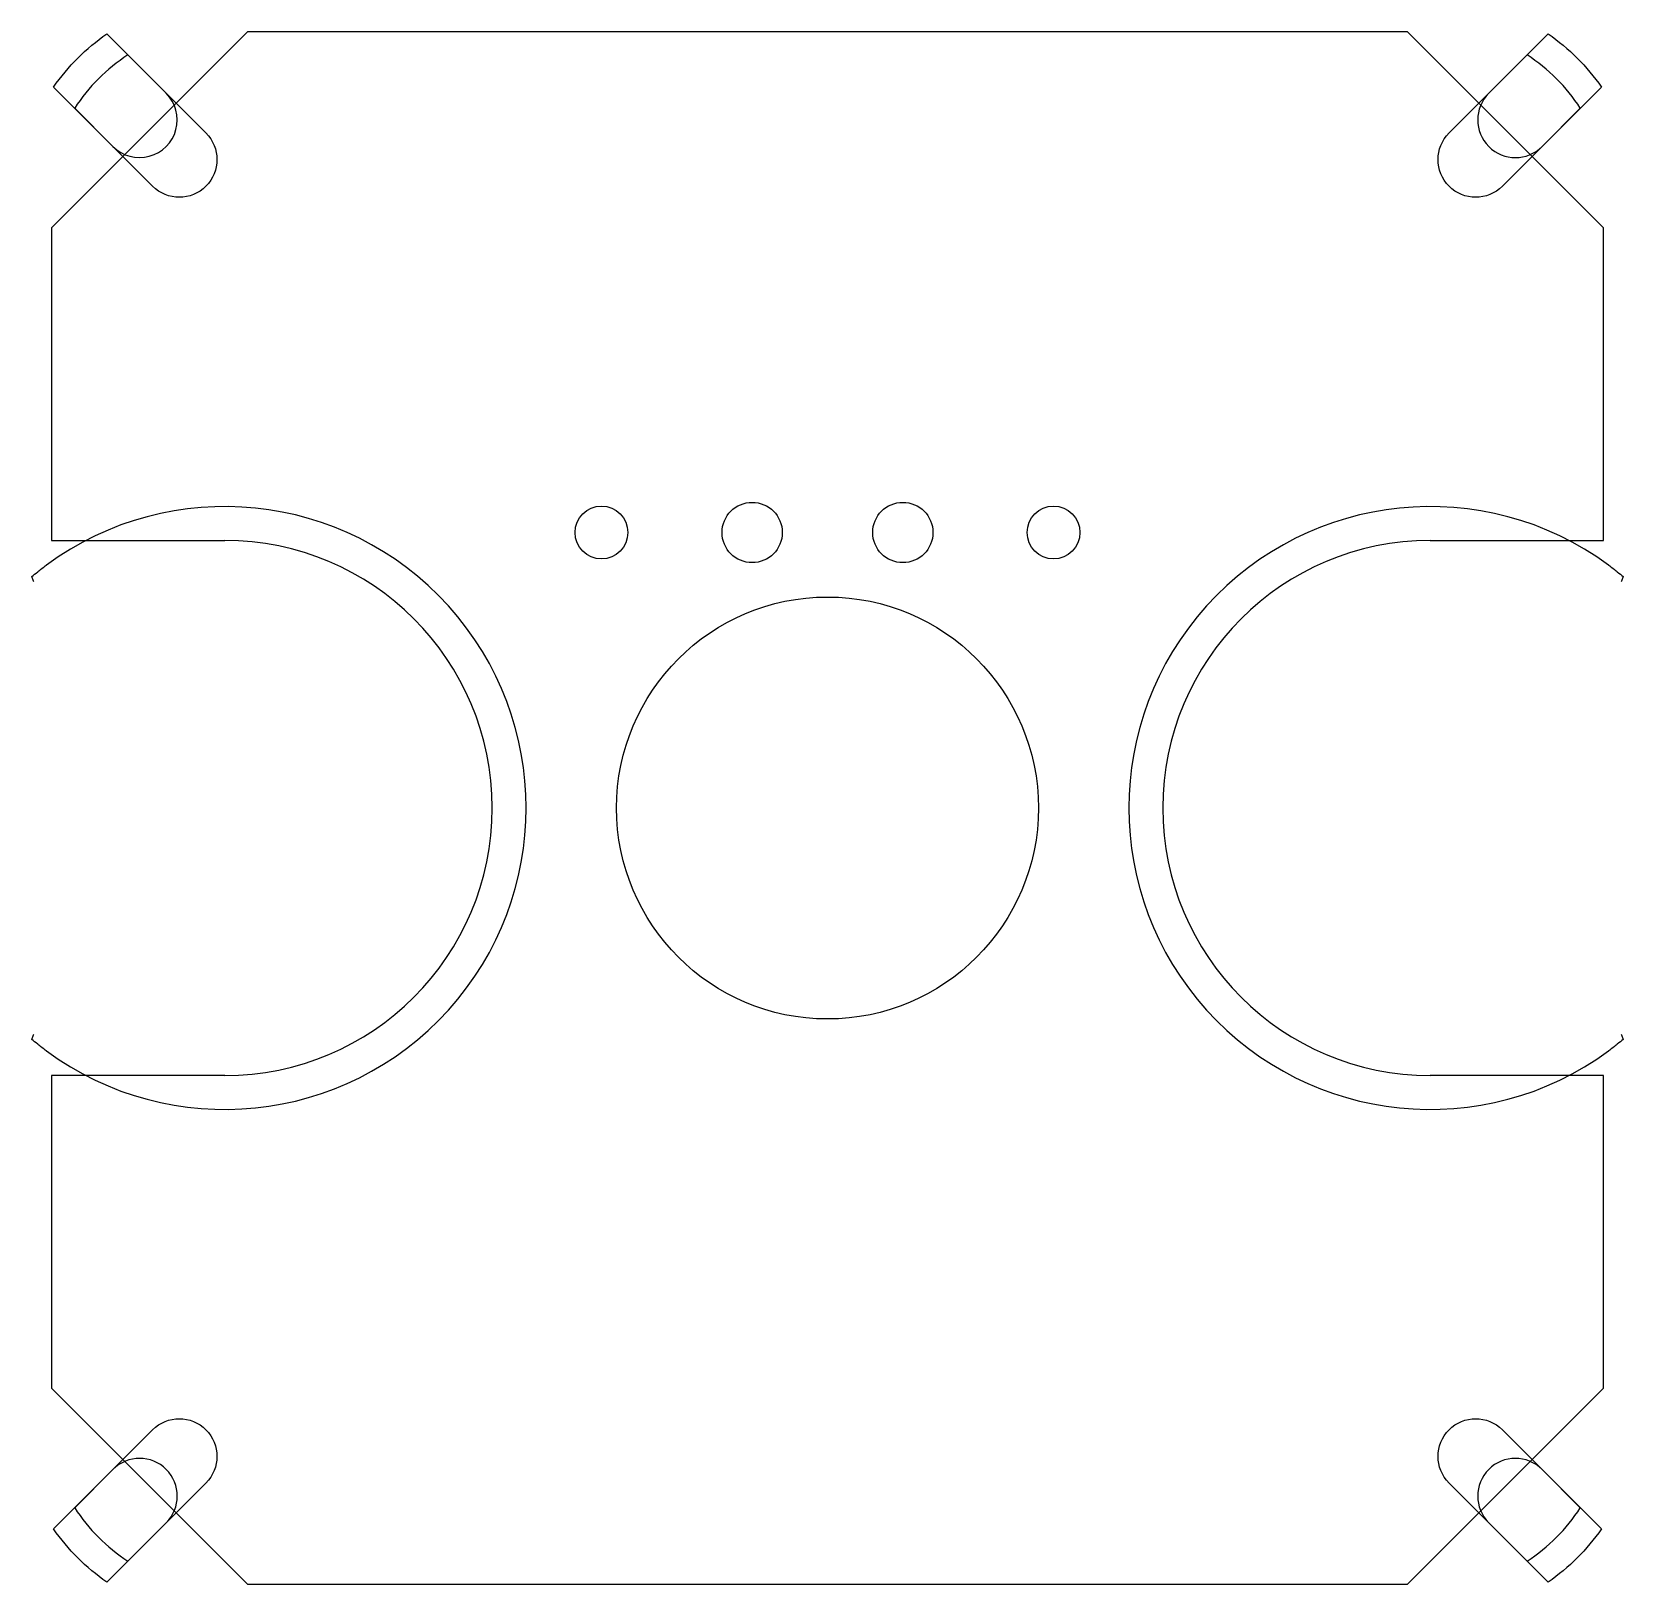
# Model space of a CAD drawing. Header units: millimetres. Extents: x -10.6 to 10.6, y -10.3 to 10.3.
import ezdxf

# ---------------------------------------------------------------- set-up
doc = ezdxf.new("R2010")
doc.units = ezdxf.units.MM
doc.layers.get('0').update_dxf_attribs({"linetype": 'CONTINUOUS'})

msp = doc.modelspace()

# ---------------------------------------------------------------- linework, layer by layer
for p, q in [((-7.7, 10.3, 0), (-10.3, 7.7, 0)), ((-7.7, 10.3), (-10.3, 7.7)), ((7.7, 10.3, 0), (-7.7, 10.3, 0)), ((7.7, 10.3), (-7.7, 10.3)), ((10.3, 7.7, 0), (7.7, 10.3, 0)), ((10.3, 7.7), (7.7, 10.3)), ((-10.3, 7.7, 0), (-10.3, 3.55, 0)), ((-10.3, 7.7), (-10.3, 3.55)), ((10.3, 3.55, 0), (10.3, 7.7, 0)), ((10.3, 3.55), (10.3, 7.7)), ((-10.3, 3.55, 0), (-8, 3.55, 0)), ((-10.3, 3.55), (-8, 3.55)), ((8, 3.55, 0), (10.3, 3.55, 0)), ((8, 3.55), (10.3, 3.55)), ((-8, -3.55, 0), (-10.3, -3.55, 0)), ((-10.3, -3.55, 0), (-10.3, -7.7, 0)), ((-8, -3.55), (-10.3, -3.55)), ((-10.3, -3.55), (-10.3, -7.7)), ((10.3, -3.55, 0), (8, -3.55, 0)), ((10.3, -3.55), (8, -3.55)), ((10.3, -7.7, 0), (10.3, -3.55, 0)), ((10.3, -7.7), (10.3, -3.55)), ((-10.3, -7.7, 0), (-7.7, -10.3, 0)), ((-10.3, -7.7), (-7.7, -10.3)), ((7.7, -10.3, 0), (10.3, -7.7, 0)), ((7.7, -10.3), (10.3, -7.7)), ((-9.993, -9.286), (-9.485, -8.778)), ((9.485, -8.778), (9.993, -9.286)), ((-8.778, -9.485), (-9.286, -9.993)), ((9.286, -9.993), (8.778, -9.485)), ((-7.7, -10.3, 0), (7.7, -10.3, 0)), ((-7.7, -10.3), (7.7, -10.3))]:
    msp.add_line(p, q)
for points in [[(-10.273, 9.566, -0.091317), (-9.566, 10.273), (-8.251, 8.958, -1), (-8.958, 8.251)], [(9.566, 10.273, -0.091317), (10.273, 9.566), (8.958, 8.251, -1), (8.251, 8.958)], [(-8.778, 9.485), (-9.286, 9.993, 0.106614), (-9.993, 9.286), (-9.485, 8.778, 1)], [(9.485, 8.778), (9.993, 9.286, 0.106614), (9.286, 9.993), (8.778, 9.485, 1)], [(-9.566, -10.273, -0.091317), (-10.273, -9.566), (-8.958, -8.251, -1), (-8.251, -8.958)], [(10.273, -9.566, -0.091317), (9.566, -10.273), (8.251, -8.958, -1), (8.958, -8.251)]]:
    msp.add_lwpolyline(points, format="xyb", close=True)
for centre, radius in [((-1, 3.656, 0), 0.4), ((-1, 3.656), 0.4), ((1, 3.656, 0), 0.4), ((1, 3.656), 0.4), ((-3, 3.656, 0), 0.35), ((-3, 3.656), 0.35), ((3, 3.656, 0), 0.35), ((3, 3.656), 0.35), ((0, 0), 2.8), ((0, 0), 2.8)]:
    msp.add_circle(centre, radius)
for centre, radius, start, end in [((-8, 0), 4, -126.2834, 126.2834), ((8, 0), 4, 53.7166, 306.2834), ((-8, 0, 0), 3.55, -90, 90), ((-8, 0), 3.55, -90, 90), ((8, 0, 0), 3.55, 90, 270), ((8, 0), 3.55, 90, 270), ((-9.131, -9.131), 0.5, -45, 135), ((9.131, -9.131), 0.5, 45, 225), ((-8, -8), 2.372, 212.8289, 237.1711), ((8, -8), 2.372, 302.8289, 327.1711)]:
    msp.add_arc(centre, radius, start, end)
for points, knots in [([(-10.562, 3.07), (-10.538, 3.09), (-10.512, 3.112), (-10.447, 3.165), (-10.407, 3.195), (-10.369, 3.223), (-10.368, 3.224), (-10.367, 3.224)], [0.12927066, 0.12927066, 0.12927066, 0.12927066, 0.13995271, 0.13995271, 0.15377549, 0.15377549, 0.15415967, 0.15415967, 0.15415967, 0.15415967]), ([(10.367, 3.224), (10.368, 3.224), (10.369, 3.223), (10.407, 3.195), (10.447, 3.165), (10.512, 3.112), (10.538, 3.09), (10.562, 3.07)], [-0.15415967, -0.15415967, -0.15415967, -0.15415967, -0.15377549, -0.15377549, -0.13995271, -0.13995271, -0.12927066, -0.12927066, -0.12927066, -0.12927066]), ([(-10.536, 3), (-10.539, 3.008), (-10.542, 3.016), (-10.545, 3.023), (-10.548, 3.031), (-10.55, 3.039), (-10.553, 3.047), (-10.556, 3.055), (-10.559, 3.062), (-10.562, 3.07)], [0, 0, 0, 0, 0.333333, 0.333333, 0.333333, 0.666667, 0.666667, 0.666667, 1, 1, 1, 1]), ([(-10.562, -3.07), (-10.559, -3.062), (-10.556, -3.055), (-10.553, -3.047), (-10.55, -3.039), (-10.548, -3.031), (-10.545, -3.023), (-10.542, -3.016), (-10.539, -3.008), (-10.536, -3)], [0, 0, 0, 0, 0.333333, 0.333333, 0.333333, 0.666667, 0.666667, 0.666667, 1, 1, 1, 1]), ([(-10.367, -3.224), (-10.368, -3.224), (-10.369, -3.223), (-10.407, -3.195), (-10.447, -3.165), (-10.512, -3.112), (-10.538, -3.09), (-10.562, -3.07)], [-0.15415967, -0.15415967, -0.15415967, -0.15415967, -0.15377549, -0.15377549, -0.13995271, -0.13995271, -0.12927066, -0.12927066, -0.12927066, -0.12927066]), ([(10.562, -3.07), (10.538, -3.09), (10.512, -3.112), (10.447, -3.165), (10.407, -3.195), (10.369, -3.223), (10.368, -3.224), (10.367, -3.224)], [0.12927066, 0.12927066, 0.12927066, 0.12927066, 0.13995271, 0.13995271, 0.15377549, 0.15377549, 0.15415967, 0.15415967, 0.15415967, 0.15415967])]:
    msp.add_open_spline(points, degree=3, knots=knots)
for points in [[(10.562, 3.07), (10.559, 3.062), (10.553, 3.047), (10.545, 3.023), (10.539, 3.008), (10.536, 3)], [(10.536, -3), (10.539, -3.008), (10.545, -3.023), (10.553, -3.047), (10.559, -3.062), (10.562, -3.07)]]:
    msp.add_open_spline(points, degree=3)

doc.saveas('drawing.dxf')
